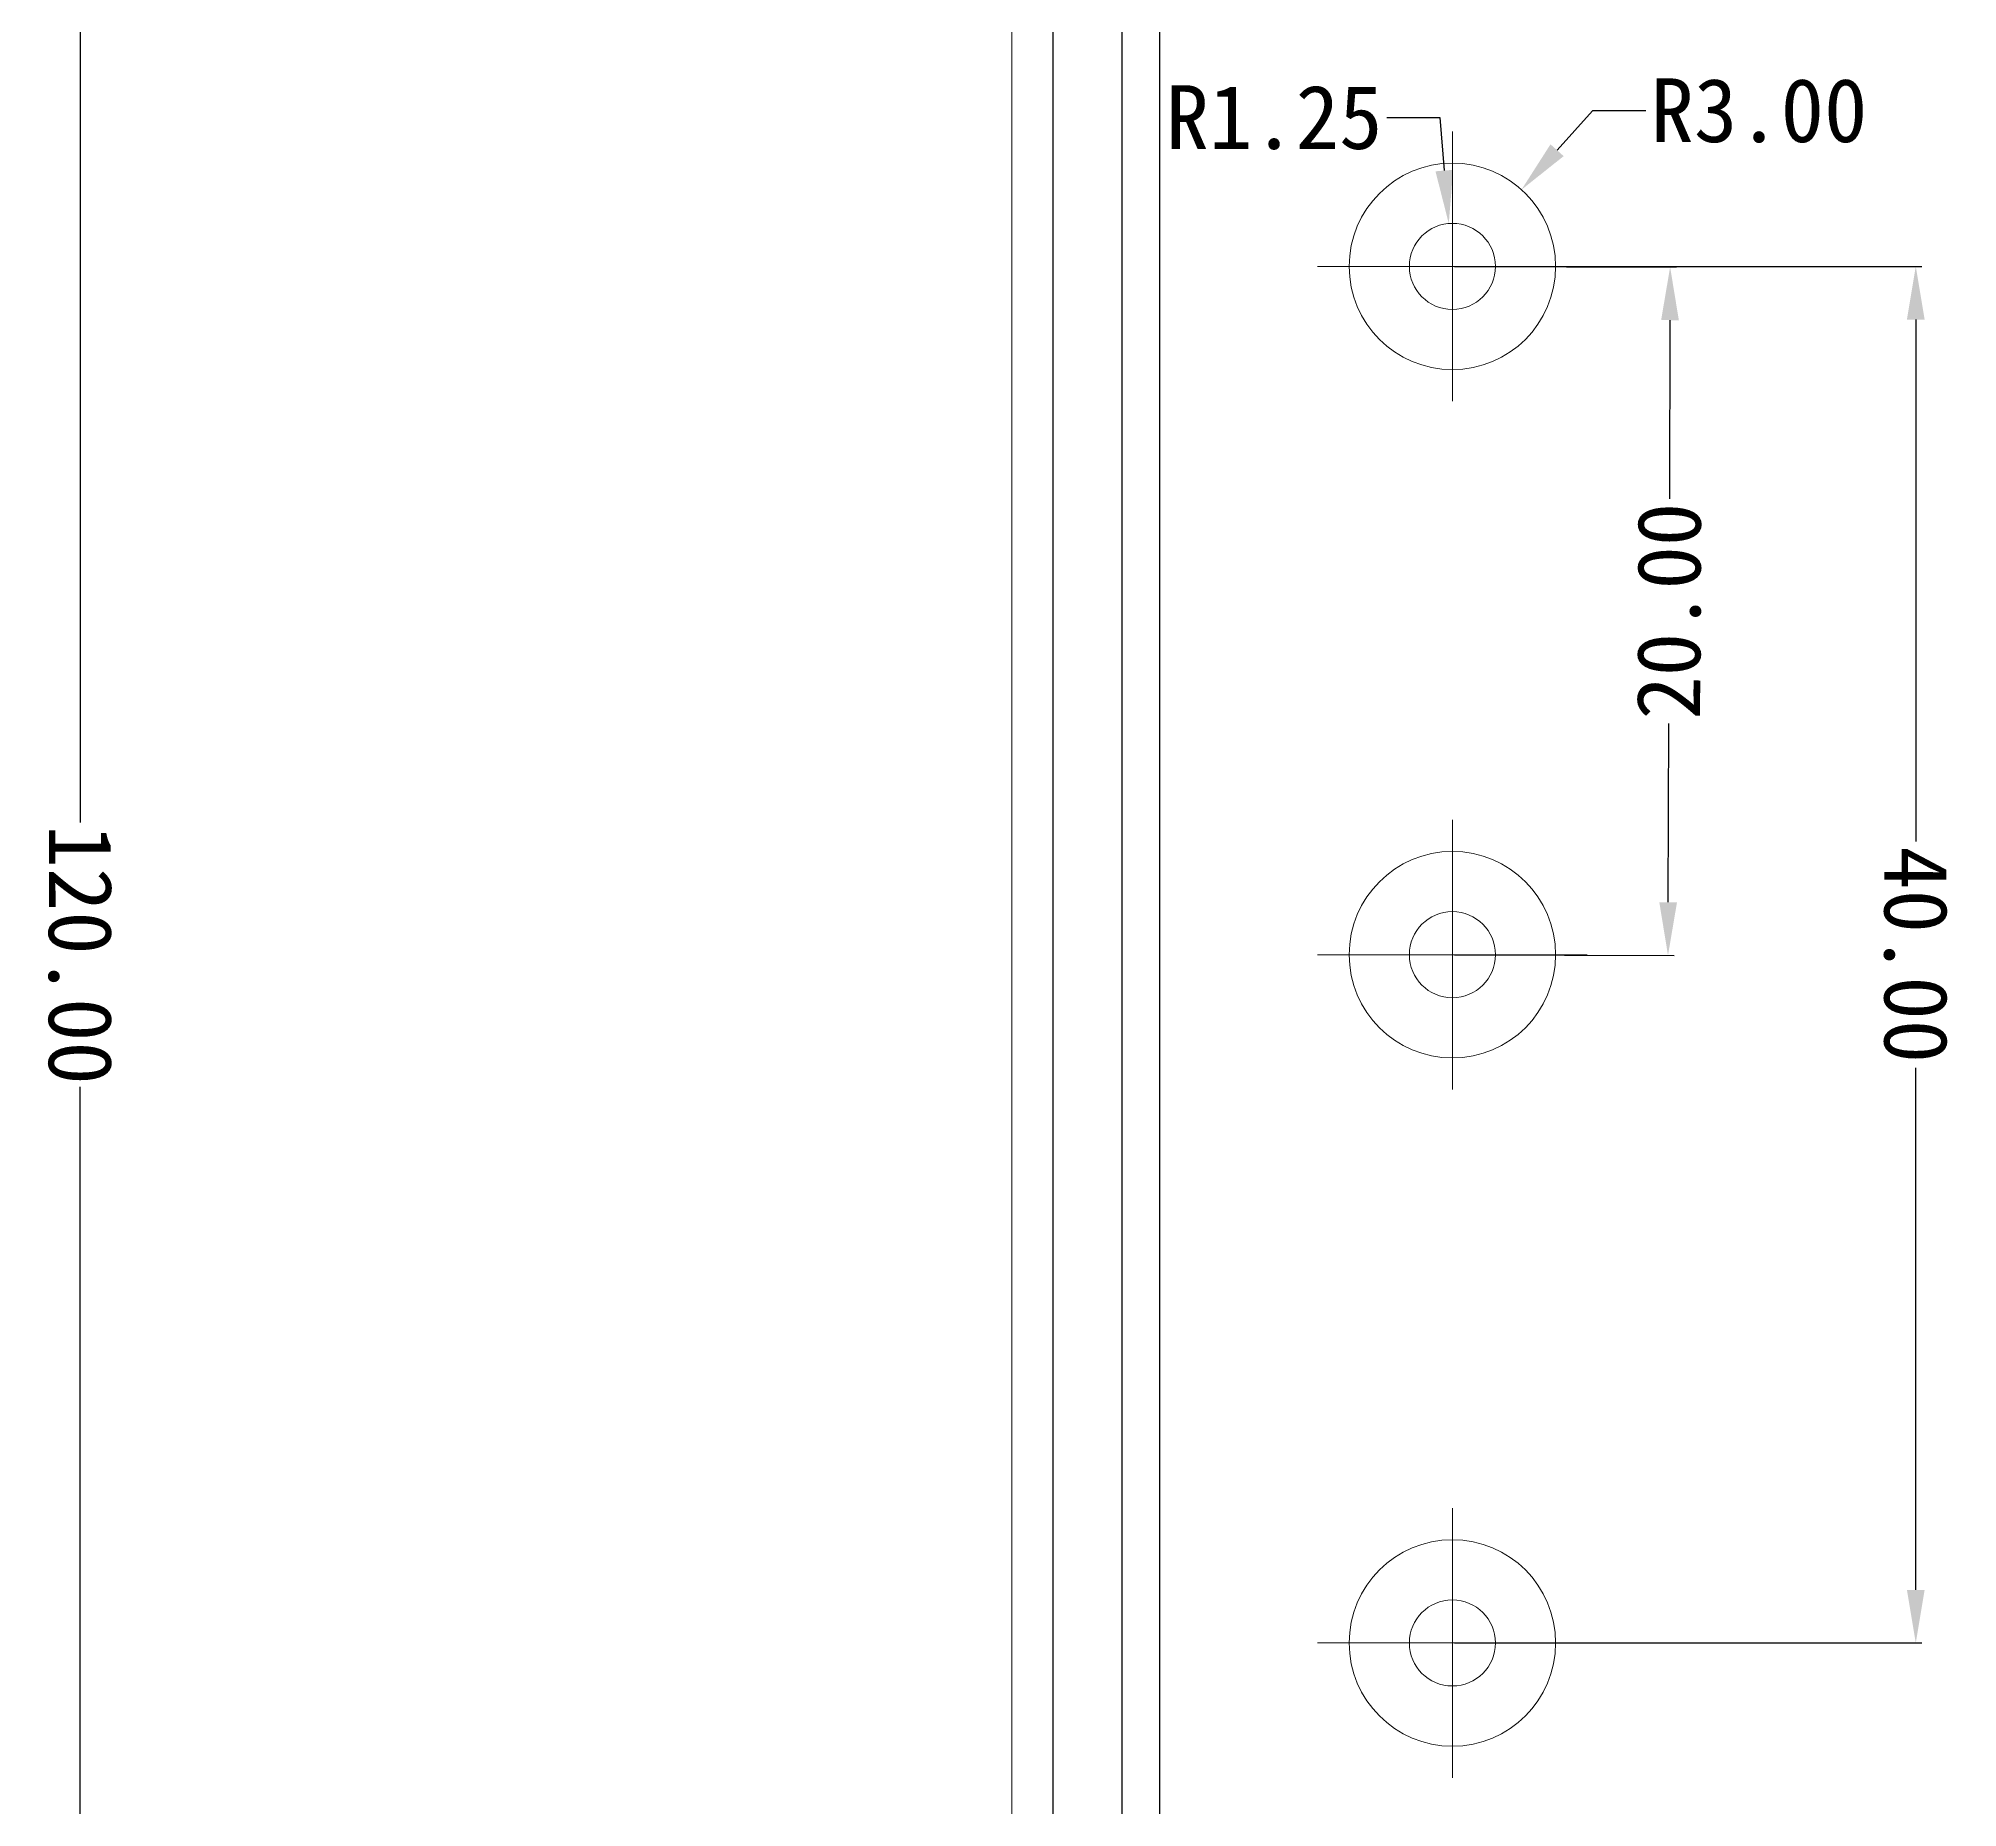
# Model space of a CAD drawing. Header units: millimetres. Extents: x 7731 to 7976, y -906 to -774.
# Drawn here: x 7731.1 to 7786.8, y -870.4 to -819 of the extents above; entities that cross this region are included whole.
import ezdxf

# ---------------------------------------------------------------- set-up
doc = ezdxf.new("R2010")
doc.units = ezdxf.units.MM
doc.header["$LTSCALE"] = 0.3
doc.layers.get('0').update_dxf_attribs({"lineweight": 30})
doc.layers.add('D', color=3, linetype='Continuous', lineweight=15)
doc.layers.add('MiniCADViewLayer', color=1, linetype='Continuous')
doc.styles.get("Standard").update_dxf_attribs({"font": 'txt.shx'})
doc.styles.add('txtstyle_2', font='simsun.ttc', dxfattribs={"height": 1.852653})
doc.dimstyles.new('default_dim_2.573130', dxfattribs={"dimtxt": 0.18, "dimasz": 1.543878, "dimexe": 0.18, "dimexo": 0.0625, "dimgap": 0.09, "dimtad": 0, "dimtih": 1, "dimtoh": 1, "dimzin": 0, "dimdsep": 46, "dimtxsty": 'txtstyle_2', "dimsah": 1, "dimcen": 0.09, "dimadec": 0, "dimazin": 0, "dimtfac": 1, "dimtdec": 4, "dimtofl": 0, "dimtmove": 0, "dimatfit": 3, "dimfxl": 1, "dimtolj": 1, "dimtzin": 0, "dimarcsym": 0})
doc.dimstyles.new('ISO-25', dxfattribs={"dimtxt": 3, "dimasz": 2.5, "dimexe": 1.25, "dimexo": 0.625, "dimtad": 1, "dimdec": 6, "dimtxsty": 'Standard', "dimblk": 'CLOSEDBLANK', "dimcen": 2.5, "dimazin": 0, "dimtfac": 1, "dimtdec": 6, "dimtmove": 0, "dimatfit": 3, "dimfxl": 1, "dimlwd": 15, "dimlwe": 15, "dimarcsym": 0})

# ---------------------------------------------------------------- blocks, each defined once
blk = doc.blocks.new('*D16')
at = {"layer": 'Defpoints', "color": 0}
for p in [(7770.016, -785.646), (7732.277, -905.646), (7770.016, -905.646)]:
    blk.add_point(p, dxfattribs=at)
at = {"layer": 'MiniCADViewLayer', "color": 0, "linetype": 'Continuous', "lineweight": -2, "ltscale": 0.3}
for p, q in [((7769.954, -785.646), (7732.097, -785.646)), ((7732.277, -787.19), (7732.277, -841.801)), ((7732.277, -904.102), (7732.277, -849.49)), ((7769.954, -905.646), (7732.097, -905.646))]:
    blk.add_line(p, q, dxfattribs=at)
at = {"layer": 'MiniCADViewLayer', "color": 0}
for points in [[(7732.534, -787.19), (7732.02, -787.19), (7732.277, -785.646)], [(7732.02, -904.102), (7732.534, -904.102), (7732.277, -905.646)]]:
    blk.add_solid(points, dxfattribs=at)
at = {"layer": 'MiniCADViewLayer', "color": 30, "linetype": 'ByBlock', "ltscale": 0.3, "insert": (7732.277, -845.646), "char_height": 1.8527, "attachment_point": 5, "rotation": 270, "style": 'txtstyle_2'}
blk.add_mtext('\\A1;120.00', dxfattribs=at)
blk = doc.blocks.new('*D20')
at = {"layer": 'Defpoints', "color": 0}
for p in [(7772.158, -825.646), (7772.158, -865.646), (7785.627, -865.646)]:
    blk.add_point(p, dxfattribs=at)
at = {"layer": 'MiniCADViewLayer', "color": 0, "linetype": 'Continuous', "lineweight": -2, "ltscale": 0.3}
for p, q in [((7772.221, -825.646), (7785.807, -825.646)), ((7785.627, -827.19), (7785.627, -842.36)), ((7785.627, -864.102), (7785.627, -848.932)), ((7772.221, -865.646), (7785.807, -865.646))]:
    blk.add_line(p, q, dxfattribs=at)
at = {"layer": 'MiniCADViewLayer', "color": 0}
for points in [[(7785.884, -827.19), (7785.369, -827.19), (7785.627, -825.646)], [(7785.369, -864.102), (7785.884, -864.102), (7785.627, -865.646)]]:
    blk.add_solid(points, dxfattribs=at)
at = {"layer": 'MiniCADViewLayer', "color": 30, "linetype": 'ByBlock', "ltscale": 0.3, "insert": (7785.627, -845.646), "char_height": 1.8527, "attachment_point": 5, "rotation": 270, "style": 'txtstyle_2'}
blk.add_mtext('\\A1;40.00', dxfattribs=at)
blk = doc.blocks.new('*D21')
at = {"layer": 'Defpoints', "color": 0}
for p in [(7772.221, -825.646), (7772.158, -845.646), (7778.425, -845.665)]:
    blk.add_point(p, dxfattribs=at)
at = {"layer": 'MiniCADViewLayer', "color": 0, "linetype": 'Continuous', "lineweight": -2, "ltscale": 0.3}
for p, q in [((7772.283, -825.646), (7778.667, -825.666)), ((7778.483, -827.209), (7778.466, -832.4)), ((7778.43, -844.122), (7778.446, -838.931)), ((7772.221, -845.646), (7778.605, -845.666))]:
    blk.add_line(p, q, dxfattribs=at)
at = {"layer": 'MiniCADViewLayer', "color": 0}
for points in [[(7778.74, -827.21), (7778.225, -827.208), (7778.487, -825.665)], [(7778.172, -844.121), (7778.687, -844.122), (7778.425, -845.665)]]:
    blk.add_solid(points, dxfattribs=at)
at = {"layer": 'MiniCADViewLayer', "color": 30, "linetype": 'ByBlock', "ltscale": 0.3, "insert": (7778.456, -835.665), "char_height": 1.8527, "attachment_point": 5, "rotation": 89.821, "style": 'txtstyle_2'}
blk.add_mtext('\\A1;20.00', dxfattribs=at)
blk = doc.blocks.new('*D22')
at = {"layer": 'D', "color": 0, "linetype": 'Continuous', "lineweight": -2, "ltscale": 0.3}
for p, q in [((7776.235, -821.124), (7775.201, -822.271)), ((7777.778, -821.124), (7776.235, -821.124))]:
    blk.add_line(p, q, dxfattribs=at)
at = {"layer": 'D', "color": 0, "linetype": 'Continuous', "ltscale": 0.3}
for p, q in [((7772.158, -825.736), (7772.158, -825.556)), ((7772.068, -825.646), (7772.248, -825.646))]:
    blk.add_line(p, q, dxfattribs=at)
at = {"layer": 'D', "color": 0}
blk.add_solid([(7775.01, -822.099), (7775.392, -822.443), (7774.167, -823.418)], dxfattribs=at)
at = {"layer": 'Defpoints', "color": 0}
for p in [(7774.167, -823.418), (7772.158, -825.646)]:
    blk.add_point(p, dxfattribs=at)
at = {"layer": 'D', "color": 0, "linetype": 'ByBlock', "ltscale": 0.3, "insert": (7781.069, -821.124), "char_height": 1.8527, "attachment_point": 5, "style": 'txtstyle_2'}
blk.add_mtext('\\A1;R3.00', dxfattribs=at)
blk = doc.blocks.new('*D23')
at = {"layer": 'D', "color": 0, "linetype": 'Continuous', "lineweight": -2, "ltscale": 0.3}
for p, q in [((7770.25, -821.323), (7771.793, -821.323)), ((7771.793, -821.323), (7771.923, -822.862))]:
    blk.add_line(p, q, dxfattribs=at)
at = {"layer": 'D', "color": 0, "linetype": 'Continuous', "ltscale": 0.3}
for p, q in [((7772.158, -825.736), (7772.158, -825.556)), ((7772.068, -825.646), (7772.248, -825.646))]:
    blk.add_line(p, q, dxfattribs=at)
at = {"layer": 'D', "color": 0}
blk.add_solid([(7771.667, -822.884), (7772.18, -822.84), (7772.053, -824.4)], dxfattribs=at)
at = {"layer": 'Defpoints', "color": 0}
for p in [(7772.053, -824.4), (7772.158, -825.646)]:
    blk.add_point(p, dxfattribs=at)
at = {"layer": 'D', "color": 0, "linetype": 'ByBlock', "ltscale": 0.3, "insert": (7766.975, -821.323), "char_height": 1.8527, "attachment_point": 5, "style": 'txtstyle_2'}
blk.add_mtext('\\A1;R1.25', dxfattribs=at)

msp = doc.modelspace()

# ---------------------------------------------------------------- linework, layer by layer
at = {"linetype": 'ByBlock', "ltscale": 0.3}
for p, q in [((7760.558, -880.996), (7760.558, -810.296)), ((7762.558, -880.996), (7762.558, -810.296)), ((7763.658, -880.996), (7763.658, -810.296))]:
    msp.add_line(p, q, dxfattribs=at)
at = {"layer": 'D', "color": 0, "linetype": 'ByBlock', "ltscale": 0.3}
msp.add_line((7759.358, -791.546), (7759.358, -899.746), dxfattribs=at)
at = {"layer": 'D', "color": 0, "linetype": 'ByBlock'}
for p, q in [((7772.158, -829.563), (7772.158, -821.728)), ((7768.241, -825.646), (7776.076, -825.646)), ((7772.158, -849.563), (7772.158, -841.728)), ((7768.241, -845.646), (7776.076, -845.646)), ((7772.158, -869.563), (7772.158, -861.728)), ((7768.241, -865.646), (7776.076, -865.646))]:
    msp.add_line(p, q, dxfattribs=at)
at = {"layer": 'D', "color": 0, "linetype": 'ByBlock', "ltscale": 0.3}
for centre, radius in [((7772.158, -825.646), 3), ((7772.158, -825.646), 1.25), ((7772.158, -845.646), 3), ((7772.158, -845.646), 1.25), ((7772.158, -865.646), 3), ((7772.158, -865.646), 1.25)]:
    msp.add_circle(centre, radius, dxfattribs=at)

# ---------------------------------------------------------------- dimensions: what is measured, and where the dimension line sits
at = {"layer": 'D', "color": 3, "linetype": 'ByBlock', "ltscale": 0.3}
for mpoint, picture, middle in [((7774.167, -823.418), '*D22', (7781.069, -821.124)), ((7772.053, -824.4), '*D23', (7766.975, -821.323))]:
    dim = msp.add_radius_dim(center=(7772.158, -825.646), mpoint=mpoint, dimstyle='default_dim_2.573130', dxfattribs=at)
    dim.commit()
    dim.dimension.update_dxf_attribs({"geometry": picture, "text_midpoint": middle, "dimtype": 164})
at = {"layer": 'MiniCADViewLayer', "color": 1, "linetype": 'ByBlock', "ltscale": 0.3}
for p1, p2, distance, picture, middle, turn in [((7770.016, -785.646), (7770.016, -905.646), -37.739, '*D16', (7732.277, -845.646), 270), ((7772.158, -825.646), (7772.158, -865.646), 13.468, '*D20', (7785.627, -845.646), 270), ((7772.221, -825.646), (7772.158, -845.646), 6.266, '*D21', (7778.456, -835.665), 89.821)]:
    dim = msp.add_aligned_dim(p1=p1, p2=p2, distance=distance, dimstyle='ISO-25', override={"dimtxt": 0.18, "dimasz": 1.543878, "dimexe": 0.18, "dimexo": 0.0625, "dimgap": 0.09, "dimtad": 0, "dimtih": 1, "dimtoh": 1, "dimdec": 2, "dimzin": 0, "dimdsep": 46, "dimtxsty": 'txtstyle_2', "dimsah": 1, "dimcen": 0.09, "dimclrt": 30, "dimadec": 0, "dimtdec": 4, "dimtofl": 0, "dimtolj": 1, "dimtzin": 0, "dimlwd": 65534, "dimlwe": 65534}, dxfattribs=at)
    dim.commit()
    dim.dimension.update_dxf_attribs({"geometry": picture, "text_midpoint": middle, "text_rotation": turn})

doc.saveas('drawing.dxf')
